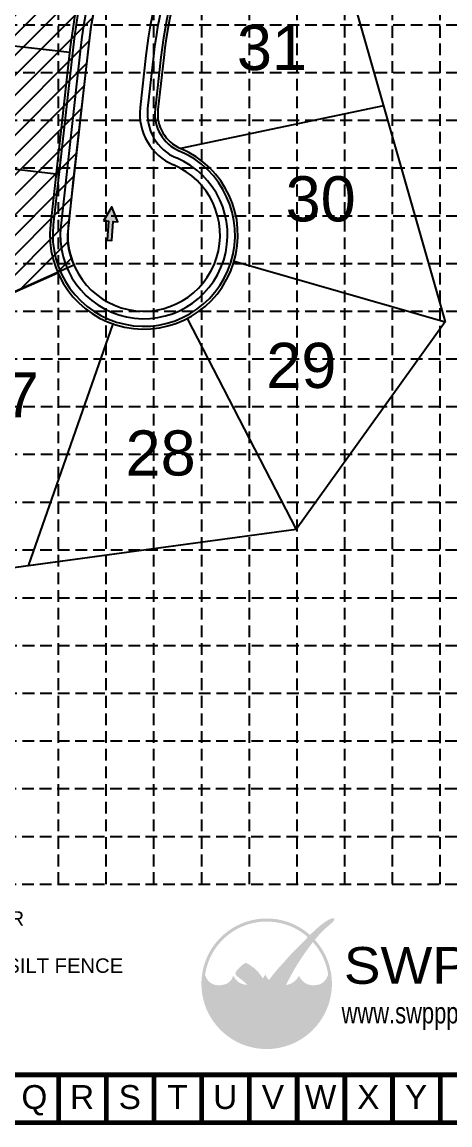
# Model space of a CAD drawing. Header units: feet. Extents: x 2390244 to 2391262, y 7083288 to 7084914.
# Drawn here: x 2390683 to 2390910, y 7083288 to 7083874 of the extents above; entities that cross this region are included whole.
import ezdxf
from ezdxf.enums import TextEntityAlignment as Align

# ---------------------------------------------------------------- set-up
doc = ezdxf.new("R2010")
doc.units = ezdxf.units.FT
doc.header["$LTSCALE"] = 25
doc.header["$MEASUREMENT"] = 0
doc.linetypes.add('HIDDEN', pattern=[0.375, 0.25, -0.125])
doc.layers.get('0').update_dxf_attribs({"linetype": 'CONTINUOUS'})
for name, color, linetype in [('ARROWS', 252, 'CONTINUOUS'), ('BASE', 7, 'CONTINUOUS'), ('CF-ST-FTCB', 240, 'CONTINUOUS'), ('CF-ST-PRBC', 50, 'CONTINUOUS'), ('GRID', 254, 'HIDDEN'), ('LEGEND', 7, 'CONTINUOUS'), ('LOGO', 7, 'CONTINUOUS'), ('RW-EX-LOT', 253, 'CONTINUOUS'), ('RW-GL-SUBD', 253, 'CONTINUOUS'), ('RW-GL-TRACT', 253, 'CONTINUOUS'), ('RW-PR-LOT', 253, 'CONTINUOUS'), ('RW-PR-ROW', 253, 'CONTINUOUS'), ('SODDED LOT', 2, 'CONTINUOUS')]:
    doc.layers.add(name, color=color, linetype=linetype)
doc.styles.add("L200'", font='ARIAL.TTF', dxfattribs={"height": 0.001968503937008})
doc.styles.add('LOGO1', font='ROCKEB.TTF', dxfattribs={"height": 25})
doc.styles.get("Standard").update_dxf_attribs({"font": 'ARIAL.TTF'})

# ---------------------------------------------------------------- blocks, each defined once
blk = doc.blocks.new('arrow')
blk.add_lwpolyline([(-67.00679329302966, -25.35842018353742), (-59.3270347441985, -25.41938721699262), (-59.57091179542658, -56.1384215279777), (-51.89114823905948, -56.19938584448118), (-51.64727869913713, -25.48035696739953), (-43.96752265407486, -25.54132400085473), (-55.30425519266737, -2.410587189246144), (-67.00678578172392, -25.35840795725562)], close=True)
at = {"color": 254}
for points in [[(-43.96751955730906, -25.54132267721434), (-67.00679354271597, -25.35841771446121), (-55.30425158724847, -2.410596210431322), (-67.00679354271597, -25.35841771446121)], [(-59.57090883123692, -56.13841801592571), (-51.89115083610795, -56.19938633684342), (-59.32703554756517, -25.41938603537892), (-51.64727755243712, -25.48035435629663)]]:
    blk.add_solid(points, dxfattribs=at)
blk = doc.blocks.new('new logo')
at = {"layer": 'LOGO'}
h = blk.add_hatch(color=170, dxfattribs=at)
h.paths.add_polyline_path([(67.43436669341696, 44.06495050375229), (66.81727031464757, 44.70167314117548), (66.34759300670575, 45.24871552113716), (65.95874712728695, 45.76277899560289), (65.54078662706208, 46.40050941648764), (65.08612476668773, 47.19492139836989), (64.70113373003574, 47.94422620974046), (64.44141546083708, 48.47074545438991), (64.18003349695849, 49.01998634387367), (63.92098936547465, 49.58261258440202), (63.6682845934565, 50.14928788218049), (63.30552985964837, 50.98953756014684), (62.89859761464729, 52.00243083117616), (62.60400666336646, 52.78175668539184), (62.42417668476132, 53.26591190984448), (62.24678750192613, 53.74665256926652), (62.06786332863993, 54.22911497861305), (61.88342837862567, 54.71843545258378), (61.68950686567321, 55.2197503059967), (61.4827813413195, 55.73694226147975), (61.26256770815707, 56.26887967291231), (61.02884020654878, 56.81317730207501), (60.78157307685962, 57.36744991067597), (60.52074055945874, 57.92931226046053), (60.24631689470964, 58.49637911316206), (59.95827632297982, 59.06626523051099), (59.65659308463501, 59.63658537425088), (59.3416321735842, 60.20484373026582), (59.01532159789453, 60.76810218123236), (58.6799801192025, 61.32331203391432), (58.3379264991172, 61.86742459515189), (57.9914794992541, 62.39739117173454), (57.64295788122798, 62.91016307050261), (57.29468040666574, 63.40269159823174), (56.94896583717944, 63.87192806175513), (56.60723359717987, 64.31598082444403), (56.26730576222268, 64.73758647593519), (55.92610507067366, 65.14063866240346), (55.58055426086842, 65.52903103006852), (55.22757607117396, 65.90665722511926), (54.9126051837896, 66.22792855343505), (53.98474923276208, 66.22392463968349), (52.91935473147748, 66.33375111955394), (52.04874471761245, 66.4993716715878), (51.45011962709592, 66.64023227897499), (50.85193002856155, 66.81070941426977), (50.26481018131447, 67.01079234973318), (49.40992799193167, 67.35157784155643), (48.3329395550372, 67.91026301180835), (47.34101233286085, 68.55542070056424), (46.46296196937502, 69.26102107178544), (45.68643649099863, 70.02079119136823), (45.01202490568178, 70.79153725351765), (44.44008028801755, 71.52497525594475), (43.97886091477088, 72.15986743717161), (43.60347455952439, 72.68781708521738), (43.41620928306976, 72.94944009090233), (43.24774262082501, 73.17938984119965), (43.09743982611418, 73.37507449544043), (42.9646661522558, 73.53390221296259), (42.84878685255018, 73.65328115311956), (42.74916718031105, 73.73061947525261), (42.66479761842852, 73.76431490947962), (42.59316956812121, 73.7567234689944), (42.53139966018414, 73.71119073776094), (42.47660452541622, 73.6310622997409), (42.42590079461446, 73.5196837389), (42.37640509857643, 73.38040063919942), (42.32523406810016, 73.21655858460429), (42.18740513615103, 72.75888563756033), (41.9561405499642, 72.09962313388846), (41.66608672612888, 71.46126635301924), (41.36256217905955, 70.91088931154997), (40.98234426668064, 70.34156167859325), (40.52959921450034, 69.77016933868441), (40.00710580747565, 69.20913366960873), (39.42073781525401, 68.67318155444761), (38.76733691974717, 68.16520233464908), (38.06020221094273, 67.69536139802466), (37.31141319165186, 67.27180832507686), (36.53086855624228, 66.9013660366739), (35.7266652119053, 66.59112174628109), (34.8775898898285, 66.33766254426297), (33.96471368767628, 66.13898742422887), (32.9696955435727, 65.99329355418975), (31.88552928309441, 65.89972003686813), (30.76230547830553, 65.86273758586069), (29.64758253108041, 65.886090426044), (28.59288020978843, 65.97300087012624), (27.62092577485564, 66.12788351642136), (26.70698802858133, 66.3583279528583), (25.82758973239296, 66.67162418715145), (24.95177438938353, 67.07839124410654), (24.07515788133036, 67.58058168412566), (23.20857836784927, 68.17938713089006), (22.36391152967511, 68.8763094930971), (21.7616092695706, 69.46828349712935), (21.36769293559285, 69.89325159939867), (20.98402724501648, 70.35748361600162), (20.60977056628674, 70.87530425656485), (20.24408126783506, 71.46103823074264), (19.88611771809662, 72.12901024816485), (19.53503828550737, 72.8935450184745), (19.19000133850624, 73.76896725131971), (18.85016524552902, 74.76960165632786, -0.5957293136125847), (106.2760018091266, 106.7690969764611), (106.9679614989142, 107.4753717020492), (107.5327926264651, 108.0469837077307), (108.124928434447, 108.6401773555095, 37.93689005444305), (112.2907738164504, 104.5271438098485), (112.0546076328307, 104.2433409431268), (111.5731487816534, 103.6578336487268), (111.0873445282813, 103.0594449152591), (110.6126561216261, 102.4669366033749, -0.1464490997537612), (123.5658980036522, 75.0115671436976), (123.3349923606713, 74.47376829140873), (123.1291051774695, 73.97188437763369), (122.9433322335571, 73.50344305051613), (122.7727693084335, 73.06597195819793), (122.5123845942693, 72.40147500678552), (122.2195395709546, 71.71963953517505), (121.8957323383262, 71.10101739245839), (121.5237119631842, 70.52655194987696), (121.1120833209235, 70.00057737901193), (120.6583746577888, 69.507074021287), (120.15464929184, 69.02581192192497), (119.6161603830326, 68.56842091936846), (119.0420197112352, 68.13515120280962), (118.4369654662469, 67.73157477249347), (117.8062374313091, 67.3634495545318), (117.1494093773818, 67.03227123339276), (116.4671469577158, 66.73978949165434), (115.7601364393429, 66.48761029899576), (115.0306805711897, 66.27747441220784), (114.2757117860822, 66.10669382007117), (113.5036154913782, 65.97449770333924), (112.7173679294679, 65.87885508456277), (111.9171135744071, 65.81808749420216), (111.1145759637656, 65.796209711335), (110.2926843491149, 65.81749151192955), (109.4438866150237, 65.88697564290717), (108.5592379990756, 66.01003968852433), (107.6559564733101, 66.18992765825325), (106.7546399369435, 66.42984721920612), (105.8779007880649, 66.73241414725732), (105.0505526879971, 67.09819889583792), (104.2599800678055, 67.53461090203153), (103.5049819851237, 68.03966156371558), (102.7780132208396, 68.61410760003942), (102.0708276406548, 69.25921263170815), (101.3959926163454, 69.95666617422135), (100.7782775780731, 70.67606369508471), (100.2440906352645, 71.38384965795733), (99.83080780760123, 72.0234222075533), (99.54859959119621, 72.51562396157593), (99.39520320410048, 72.78967265948302), (99.25793088232251, 73.03217780000861), (99.13411420205595, 73.2378632136269), (99.02108473956305, 73.401452730616), (98.91617407108893, 73.51767018131213), (98.8169408747766, 73.58297920914278), (98.72185223633616, 73.60080270994654), (98.62960234337062, 73.57630339266143), (98.53888538348376, 73.51464396622744), (98.44839554427756, 73.42098713958094), (98.35682701335786, 73.30049562166616), (98.26287397832606, 73.15833212141877), (98.1652306267796, 72.9996593477745), (98.06261952859307, 72.82891193461546), (97.79983968486118, 72.39079616507328), (97.42327894307508, 71.80553211346407), (96.9312777515288, 71.14344193540917), (96.40926811780294, 70.54934242615306), (95.93412035989692, 70.06345094723775), (95.40824280853374, 69.58066275045306), (94.83537818133371, 69.11040134850691), (94.20692182474816, 68.64871508821346), (93.51950436091823, 68.19455109088469), (92.75406026929855, 67.73695848420076), (91.90117558088293, 67.27553909696726), (90.95032292370638, 66.85397279983155), (90.07647782476276, 66.57111373836656), (89.39382962908115, 66.38902740274668), (88.62141737041605, 66.22333800502994), (87.78423330278727, 66.08293933246938), (87.59057393187456, 65.60777853226546), (87.3753746857553, 65.06713114382197), (87.13245380379539, 64.44801874827276), (86.86338529637125, 63.75526875819214), (86.57184078500437, 62.998549351198), (86.2614918912019, 62.18752870482037), (85.93601023648502, 61.33187499675265), (85.59906744238714, 60.44125640467875), (85.25433513039641, 59.52534110599261), (84.90548492201673, 58.59379727841343), (84.55606134417532, 57.65609807038112), (84.2091005451449, 56.72093651322773), (83.8675115786195, 55.79681060898379), (83.53420349828001, 54.89221835999744), (83.21208535781577, 54.01565776830104), (82.90406621090123, 53.17562683606582), (82.61305511121752, 52.38062356543943), (82.34196111244462, 51.63914595857064), (82.09252175293122, 50.95739864046536), (81.86178850970825, 50.33241272759741), (81.64564134445098, 49.7589259592617), (81.32963430755916, 48.94886293952462), (80.9412426263749, 48.06105599693488), (80.54037206296083, 47.28885896313069), (80.09592498895096, 46.5810959206682), (79.62133804389664, 45.93962171778718), (79.12756072025407, 45.35785767002606), (78.60977001874537, 44.81173218146557), (78.0957882302973, 44.31956637071904), (77.57382638054932, 43.87398496828868), (77.0357597050702, 43.47334619232417), (76.48194786247095, 43.12228223224973), (75.90124655604237, 42.81417741467305), (75.3106815282133, 42.55154280236312), (74.58366328760222, 42.28216008004922), (73.73908163168099, 42.05437331524517), (72.97053126229346, 41.93723094778763), (72.24918366707865, 41.93159571371704), (71.55494511044384, 42.03646270485237), (70.87218960120978, 42.22203190639307), (70.06471900157179, 42.49513914490707), (69.36462657246483, 42.76622440454949), (68.67384260157215, 43.10731365066789), (68.0442108860004, 43.53242614326422)])
h.paths.add_polyline_path([(71.75783472236084, 72.04206697911447), (70.70049310291822, 73.89511549806943), (70.06608235929053, 75.22801285548928), (69.69194860993228, 74.28523172807402), (68.66713680480507, 72.59473187652603), (67.850266856793, 71.67209925217195), (67.9474074481147, 71.51096224118541), (68.11238292841989, 71.23827576818113), (68.26649697462508, 70.98747899707817), (68.41109201880249, 70.75924264153785), (68.54751049296983, 70.55423741532064), (68.67704397847876, 70.37266656501609), (68.80078065388147, 70.21286346861639), (68.91975784705497, 70.0726940369892), (69.03501288585986, 69.9500241809921), (69.14758309817643, 69.84271981147543), (69.25850581186532, 69.74864683931028), (69.36881835478712, 69.66567117535025), (69.47955805482488, 69.59165873044944), (69.59156901126656, 69.52478028442061), (69.70492240915104, 69.46442609284867), (69.81949620490661, 69.41029128028048), (69.93516835500478, 69.3620709712504), (70.05181681589484, 69.31946029029396), (70.16931954403539, 69.28215436195741), (70.28755449587226, 69.24984831077748), (70.40639962786437, 69.22223726128878), (70.52567187938283, 69.19908747527042), (70.64494412151444, 69.1804497634353), (70.7637282082433, 69.1664460737374), (70.88153599358074, 69.15719835412455), (70.99787933152011, 69.1528285525495), (71.11227007604515, 69.1534586169627), (71.22422008117414, 69.15921049531464), (71.33324120090253, 69.17020613555701), (71.43903851308852, 69.1865471609807), (71.54208999110216, 69.20825389624633), (71.64306683217809, 69.23532634135617), (71.74264023352437, 69.26776449630322), (71.84148139238494, 69.30556836109159), (71.94026150598057, 69.3487379357217), (72.03965177154956, 69.39727322018929), (72.14032338632887, 69.45117421450433), (72.24280517434593, 69.51049173123334), (72.34705646696818, 69.57547983326789), (72.45289422233806, 69.64644339605266), (72.56013539865181, 69.72368729507588), (72.66859695405896, 69.80751640578043), (72.77809584672511, 69.89823560363229), (72.8884490348193, 69.99614976408779), (72.99947347651346, 70.10156376261341), (73.11119969287023, 70.21491458401296), (73.22451245653164, 70.33716765050342), (73.2995113275544, 70.42267640194606), (72.52237915315533, 71.08303327204095)], flags=17)
blk.add_hatch(color=240, dxfattribs=at).paths.add_polyline_path([(117.7275464865586, 117.3027082276994), (118.856122858432, 118.1622653920398), (119.8175370652333, 118.8788077423613), (120.630613527794, 119.4688287864882), (121.3141766669458, 119.9488220322447), (121.887050903521, 120.3352809874572), (122.3680606583507, 120.6446991599494), (122.7760303522674, 120.893570057547), (123.1297844061022, 121.0983871880733), (123.4457268136922, 121.2734591501921), (123.7305798608924, 121.4243549059119), (123.9886454065629, 121.5544585080798), (124.2242253095635, 121.6671540095417), (124.4416214287543, 121.7658254631443), (124.645135622995, 121.8538569217338), (124.8390697511454, 121.9346324381575), (125.0277256720659, 122.0115360652617), (125.2145255528055, 122.0872760623933), (125.3993727931717, 122.1618575149053), (125.5812911011602, 122.234609714651), (125.7593041847688, 122.3048619534844), (125.9324357519937, 122.3719435232587), (126.0997095108316, 122.4351837158276), (126.2601491692787, 122.4939118230444), (126.4127784353319, 122.5474571367632), (126.5569261086302, 122.5953115451744), (126.6931413553826, 122.6376173218184), (126.8222784334409, 122.6746793365725), (126.9451916006569, 122.7068024593136), (127.0627351148819, 122.7342915599192), (127.175763233967, 122.7574515082672), (127.2851302157646, 122.7765871742343), (127.3916903181256, 122.7920034276974), (127.4960944023863, 122.8039746515471), (127.5981797438179, 122.8126532807217), (127.6975802211762, 122.8181612631721), (127.7939297132164, 122.820620546849), (127.8868620986945, 122.820153079704), (127.9760112563667, 122.8168808096874), (128.061011064988, 122.81092568475), (128.1414954033139, 122.8024096528434), (128.2171693413858, 122.7914241749303), (128.2880227143891, 122.777938764023), (128.354116548793, 122.7618924461462), (128.4155118710688, 122.7432242473247), (128.4722697076865, 122.7218731935825), (128.5244510851164, 122.697778310944), (128.5721170298294, 122.6708786254345), (128.6153285682951, 122.6411131630782), (128.6541670660097, 122.6083904619811), (128.6887952445701, 122.5724971085757), (128.7193961645978, 122.5331892013773), (128.7461528867161, 122.4902228388999), (128.7692484715464, 122.4433541196574), (128.7888659797108, 122.3923391421651), (128.805188471832, 122.3369340049375), (128.8183990085321, 122.2768948064879), (128.8285992911996, 122.2121300830623), (128.8355655842944, 122.1431581218276), (128.8389927930423, 122.0706496476807), (128.8385758226686, 121.9952753855199), (128.8340095784005, 121.9177060602423), (128.8249889654632, 121.8386123967453), (128.8112088890823, 121.7586651199266), (128.7923642544849, 121.6785349546833), (128.7681601348433, 121.5985775899846), (128.7383422751181, 121.5178885710824), (128.7026665882169, 121.4352484073006), (128.6608889870466, 121.3494376079612), (128.6127653845153, 121.259236682389), (128.5580516935308, 121.1634261399059), (128.4965038269989, 121.0607864898364), (128.427877697829, 120.9500982415031), (128.3518885424427, 120.830456938297), (128.2680888913232, 120.702218259881), (128.1759905984682, 120.5660529199849), (128.0751055178774, 120.4226316323384), (127.9649455035485, 120.2726251106725), (127.8450224094795, 120.1167040687168), (127.7148480896686, 119.9555392202012), (127.5739343981146, 119.7898012788562), (127.4208880677433, 119.6191548878166), (127.2506953471919, 119.439240407837), (127.0574373640243, 119.2446921290758), (126.8351952458058, 119.0301443416919), (126.5780501201003, 118.7902313358452), (126.2800831144727, 118.519587401694), (125.9353753564876, 118.212846829398), (125.5380079737093, 117.8646439091154), (125.0847538047787, 117.4716996396829), (124.5831525326367, 117.0390818546446), (124.0434355513021, 116.573945096223), (123.4758342547917, 116.0834439066393), (122.8905800371231, 115.5747328281157), (122.297904292315, 115.0549664028733), (121.7080384143838, 114.5312991731342), (121.1312137973477, 114.0108856811202), (120.5753530254802, 113.4991629051244), (120.0391434440805, 112.9946975677256), (119.5189635887019, 112.4943388275747), (119.0111919948999, 111.9949358433221), (118.512207198229, 111.4933377736176), (118.0183877342437, 110.9863937771123), (117.5261121384985, 110.4709530124555), (117.0317589465482, 109.943864638299), (116.5325917186848, 109.4028925532109), (116.0294141141492, 108.8494596154325), (115.5239148169219, 108.2859034231245), (115.0177825109816, 107.7145615744462), (114.512705880307, 107.1377716675582), (114.0103736088782, 106.55787130062), (113.5124743806737, 105.9771980717919), (113.0206968796724, 105.398089579233), (112.535773019558, 104.8215613895478), (112.0546076328235, 104.2433409431114), (111.5731487816682, 103.6578336487437), (111.087344528289, 103.0594449152644), (110.5931429348845, 102.4425801514926), (110.0864920636517, 101.8016447662478), (109.5633399767888, 101.1310441683494), (109.0196347364944, 100.4251837666165), (108.4528520536541, 99.68055490148154), (107.8665782339146, 98.90199263982694), (107.2659272316107, 98.09641798014735), (106.6560130010771, 97.27075192093707), (106.041949496648, 96.43191546069195), (105.4288506726588, 95.58682959790625), (104.8218304834441, 94.74241533107462), (104.2260028833388, 93.90559365869251), (103.6450933100737, 93.08135395497999), (103.0772731349623, 92.2669590970622), (102.5193252127148, 91.4577403377894), (101.9680323980407, 90.64902893001238), (101.4201775456498, 89.83615612658176), (100.8725435102519, 89.01445318034769), (100.3219131465568, 88.1792513441606), (99.76506930927373, 87.32588187087154), (99.20011762252645, 86.45164430202357), (98.63045478808955, 85.56171133392846), (98.06080027715238, 84.66322395159091), (97.49587356090352, 83.76332314001539), (96.9403941105311, 82.86914988420631), (96.39908139722446, 81.98784516916822), (95.87665489217237, 81.12654997990532), (95.37783406656231, 80.29240530142249), (94.9057816356984, 79.49028695228677), (94.4574332913395, 78.71601008531499), (94.02816796935967, 77.96312468688703), (93.61336460563268, 77.22518074338282), (93.20840213603184, 76.49572824118198), (92.80865949643062, 75.76831716666429), (92.40951562270382, 75.03649750620951), (92.00634945072402, 74.2938192461974), (91.59635460365935, 73.53676183657637), (91.18398345385448, 72.77352258156918), (90.77550306094767, 72.01522824896841), (90.3771804845778, 71.27300560656496), (89.99528278438304, 70.55798142215119), (89.63607702000206, 69.88128246351818), (89.30583025107393, 69.25403549845802), (89.01080953723573, 68.68736729476308), (88.75475175398564, 68.18732075681453), (88.53127304025173, 67.73960333535908), (88.33145935082166, 67.32483861773281), (88.14639664048096, 66.92365019127243), (87.96717086401762, 66.5166616433145), (87.78486797621825, 66.08449656119501), (87.59057393187051, 65.6077785322511), (87.37537468576011, 65.06713114381894), (87.13245380379628, 64.44801874828043), (86.86338529637261, 63.75526875819987), (86.57184078500377, 62.99854935118558), (86.26149189120565, 62.18752870484765), (85.93601023649326, 61.33187499679474), (85.59906744238144, 60.44125640463685), (85.25433513038591, 59.52534110598192), (84.90548492202183, 58.59379727843982), (84.55606134416526, 57.65609807037642), (84.20910054513502, 56.72093651318284), (83.86751157861364, 55.79681060900746), (83.53420349828001, 54.89221835999744), (83.21208535781577, 54.01565776830104), (82.90406621090123, 53.17562683606582), (82.61305511121752, 52.38062356543943), (82.34196111244462, 51.63914595857064), (82.09252175293197, 50.95739864046838), (81.8617885097039, 50.33241272759137), (81.64564134445249, 49.75892595926027), (81.4399602188698, 49.23167607479544), (81.24062509464824, 48.74540081351763), (81.04351593348017, 48.29483791474697), (80.8445126970584, 47.87472511780437), (80.63949534707427, 47.47980016200992), (80.42522130584528, 47.10548628511476), (80.20195783818424, 46.74994871858988), (79.97084966952849, 46.4120381923376), (79.73304152531583, 46.09060543625885), (79.48967813098315, 45.78450118025556), (79.24190421196806, 45.49257615422941), (78.99086449370807, 45.21368108808169), (78.73770370164038, 44.94666671171449), (78.48326390585913, 44.69059562563495), (78.22717655508339, 44.44537791277162), (77.96877044269002, 44.21113552665973), (77.70737436205489, 43.98799042083338), (77.44231710655389, 43.77606454882772), (77.17292746956284, 43.57547986417708), (76.89853424445882, 43.38635832041636), (76.61846622461766, 43.20882187107959), (76.33244882693435, 43.04296198178361), (76.04179396238203, 42.88874816647122), (75.7482101654521, 42.74611945116668), (75.45340597063831, 42.61501486189507), (75.15908991243117, 42.49537342468051), (74.86697052532335, 42.38713416554729), (74.57875634380659, 42.29023611052064), (74.29615590237415, 42.20461828562453), (74.02049128307635, 42.13027052852988), (73.75153875820025, 42.06738592349241), (73.48868814759331, 42.01620836641374), (73.23132927110103, 41.97698175319603), (72.97885194857076, 41.94994997974109), (72.73064599984875, 41.93535694195066), (72.48610124478127, 41.93344653572655), (72.24460750321475, 41.94446265697114), (72.00556476137741, 41.96839514149325), (71.76841367102057, 42.00421758473334), (71.53260505027869, 42.05064952203928), (71.29758971728518, 42.10641048875873), (71.06281849017242, 42.17022002023985), (70.82774218707533, 42.24079765183014), (70.59181162612629, 42.31686291887772), (70.35447762545914, 42.39713535673006), (70.11544525041805, 42.48074099855803), (69.87543655519015, 42.56843186882366), (69.63542784117315, 42.66136648981212), (69.39639540976523, 42.76070338380796), (69.15931556236413, 42.86760107309656), (68.92516460036782, 42.98321807996254), (68.69491882517374, 43.1087129266907), (68.46955453818066, 43.24524413556669), (68.24980396621831, 43.39361454176743), (68.03542303785268, 43.55320423204168), (67.82592360708252, 43.72303760603156), (67.62081752790536, 43.90213906337768), (67.41961665431924, 44.08953300372211), (67.2218328403232, 44.28424382670613), (67.02697793991493, 44.48529593197097), (66.83456380709288, 44.69171371915869), (66.64385821815819, 44.90364961390109), (66.45315263861721, 45.12576814579546), (66.26049445628064, 45.36386187042881), (66.06393105895842, 45.62372334338948), (65.86150983446021, 45.91114512026489), (65.65127817059505, 46.23191975664297), (65.43128345517377, 46.59183980811157), (65.1995730760057, 46.9966978302576), (64.95518677744631, 47.44976490377105), (64.70113373003153, 47.94422620974627), (64.44141546084322, 48.47074545437947), (64.18003349696315, 49.01998634386626), (63.9209893654736, 49.58261258440345), (63.668284593455, 50.1492878821863), (63.4259207079901, 50.71067594341134), (63.19789923615991, 51.25744047427476), (62.98689215282732, 51.78265728240654), (62.79025322397462, 52.28905058117356), (62.60400666336525, 52.78175668537725), (62.42417668476207, 53.26591190981914), (62.24678750192883, 53.74665256929983), (62.06786332862823, 54.22911497862105), (61.88342837862447, 54.71843545258407), (61.68950686568012, 55.21975030598952), (61.48278134132551, 55.73694226146134), (61.26256770815977, 56.26887967291119), (61.02884020654923, 56.8131773020725), (60.78157307685932, 57.36744991068013), (60.52074055945679, 57.9293122604677), (60.24631689470753, 58.49637911316869), (59.95827632297757, 59.06626523051729), (59.65659308463306, 59.63658537424784), (59.34163217358255, 60.20484373027323), (59.01532159790098, 60.76810218122413), (58.67998011920746, 61.32331203391162), (58.33792649911885, 61.86742459514583), (57.9914794992541, 62.39739117173733), (57.64295788123098, 62.91016307049655), (57.29468040666679, 63.40269159823341), (56.94896583718019, 63.87192806175896), (56.60723359717792, 64.31598082444762), (56.26730576222359, 64.7375864759319), (55.9261050706693, 65.14063866240818), (55.58055426086842, 65.5290310300735), (55.2275760711729, 65.90665722512429), (54.86409323993595, 66.27741089375722), (54.48702850550954, 66.64518568216901), (54.09330460624609, 67.01387523655647), (53.68082356150884, 67.38654423530383), (53.25140451470222, 67.76294148554769), (52.80784589023951, 68.14198682661163), (52.35294611253534, 68.5226000978208), (51.88950360600402, 68.90370113849923), (51.42031679505885, 69.28420978797018), (50.94818410411504, 69.6630458855588), (50.47590395758662, 70.0391292705882), (50.00648537882899, 70.4110705693207), (49.54377978696898, 70.77624355576317), (49.09184920007285, 71.13171279086045), (48.6547556362082, 71.47454283555705), (48.23656111344187, 71.80179825079736), (47.84132764984209, 72.11054359752555), (47.47311726347537, 72.39784343668713), (47.13599197240981, 72.66076232922555), (46.83286897533033, 72.89737235565048), (46.56208619339385, 73.10977567472995), (46.32083672837526, 73.30108196479597), (46.10631368204923, 73.47440090418132), (45.91571015619051, 73.63284217121839), (45.74621925257425, 73.77951544423946), (45.59503407297487, 73.91753040157654), (45.45934771916782, 74.04999672156322), (45.33674992270935, 74.17965823774782), (45.2264169342859, 74.30779540454532), (45.12792163436678, 74.43532283158842), (45.04083690342055, 74.56315512850861), (44.96473562191534, 74.6922069049383), (44.8991906703203, 74.82339277050946), (44.84377492910445, 74.95762733485364), (44.79806127873545, 75.09582520760294), (44.76165310508944, 75.23859612851243), (44.73427581566628, 75.38533035782692), (44.71568532337493, 75.53511328591483), (44.70563754112163, 75.68703030314389), (44.70388838181411, 75.84016679988252), (44.71019375835998, 75.99360816649838), (44.72430958366668, 76.14643979335969), (44.74599177064181, 76.29774707083408), (44.77524031145622, 76.4471031820242), (44.81303151533679, 76.59603248097002), (44.86058577077377, 76.74654711444543), (44.91912346625757, 76.90065922922423), (44.98986499027896, 77.06038097208065), (45.07403073132802, 77.22772448978878), (45.1728410778952, 77.40470192912275), (45.28751641847076, 77.59332543685647), (45.41903518230023, 77.79517587032498), (45.56740796164717, 78.0101089291054), (45.73240338952992, 78.23754902333758), (45.91379009896669, 78.47692056315873), (46.11133672297642, 78.72764795870825), (46.32481189457702, 78.9891556201244), (46.55398424678684, 79.260867957546), (46.79862241262545, 79.54220938111129), (47.05824459205352, 79.83232300359069), (47.3313672528085, 80.12922674828161), (47.61625642957048, 80.43065724111409), (47.91117815702013, 80.73435110801711), (48.21439846983814, 81.03804497492004), (48.52418340270444, 81.33947546775227), (48.8387989902991, 81.63637921244344), (49.15651126730328, 81.92649283492261), (49.47535872026781, 82.20767166028935), (49.79246964322187, 82.47824581032097), (50.10474478206734, 82.73666410596525), (50.40908488270492, 82.98137536816907), (50.70239069103423, 83.21082841788035), (50.98156295295778, 83.42347207604658), (51.24350241437489, 83.61775516361473), (51.48510982118717, 83.79212650153255), (51.70427027488391, 83.94557798766928), (51.90280629931225, 84.07927382758365), (52.08352477390927, 84.19492130375548), (52.24923257811026, 84.29422769866574), (52.40273659135158, 84.37890029479485), (52.54684369307001, 84.45064637462266), (52.68436076270159, 84.51117322063041), (52.81809467968193, 84.56218811529743), (52.95038450864351, 84.60509346936658), (53.08169805499585, 84.64007220662563), (53.2120353093442, 84.66700237912278), (53.34139626229558, 84.68576203890751), (53.46978090445403, 84.69622923802928), (53.59718922642596, 84.69828202853662), (53.72362121881661, 84.69179846247872), (53.84907687223136, 84.6766565919045), (53.9736782176905, 84.65286657821318), (54.09803544787397, 84.62096702020125), (54.22288079587558, 84.58162862601492), (54.34894649478987, 84.53552210380064), (54.47696477771051, 84.48331816170526), (54.60766787773295, 84.42568750787507), (54.74178802795025, 84.3633008504564), (54.88005746145695, 84.29682889759565), (55.023554187304, 84.22639359259034), (55.17473931836494, 84.14992181934488), (55.33641974347116, 84.06479169691335), (55.51140235145363, 83.96838134435103), (55.70249403114318, 83.85806888071312), (55.91250167136956, 83.73123242505457), (56.14423216096419, 83.58525009642989), (56.40049238875743, 83.41750001389423), (56.68312791383457, 83.22622880619889), (56.9901389762968, 83.01315714087693), (57.31856448650024, 82.78087419515799), (57.66544335480027, 82.53196914627173), (58.02781449155314, 82.26903117144721), (58.40271680711409, 81.99464944791387), (58.78718921183891, 81.71141315290157), (59.17827061608419, 81.42191146363916), (59.57317873043488, 81.1282316322839), (59.96984646639984, 80.83045321070304), (60.36638553571825, 80.52815382569213), (60.76090765012812, 80.22091110404486), (61.15152452136923, 79.90830267255652), (61.53634786117956, 79.58990615802202), (61.91348938129804, 79.26529918723648), (62.28106079346384, 78.93405938699453), (62.63768656266215, 78.59578867782801), (62.98404216687008, 78.25018615521458), (63.32131583730984, 77.89697520837038), (63.65069580520515, 77.53587922651002), (63.97337030177866, 77.1666215988484), (64.29052755825393, 76.78892571460105), (64.60335580585436, 76.40251496298316), (64.91304327580204, 76.00711273321025), (65.22025472228717, 75.6030677709222), (65.52356099136455, 75.19323024746238), (65.82100945205454, 74.78107569060045), (66.11064747337849, 74.37007962810488), (66.39052242435665, 73.9637175877447), (66.65868167401088, 73.5654650972889), (66.91317259136085, 73.17879768450626), (67.15204254542789, 72.80719087716608), (67.37388808240246, 72.45365273403007), (67.57950245715139, 72.11932143783548), (67.77022810171223, 71.8048677023128), (67.94740744812056, 71.51096224119124), (68.11238292841477, 71.23827576820095), (68.26649697462943, 70.98747899707297), (68.41109201880295, 70.75924264153647), (68.54751049297073, 70.55423741532175), (68.67704397847606, 70.3726665650144), (68.8007806538806, 70.21286346861726), (68.91975784705332, 70.07269403699033), (69.0350128858621, 69.95002418099124), (69.14758309817569, 69.84271981147897), (69.25850581186185, 69.74864683931276), (69.36881835478923, 69.6656711753505), (69.47955805482562, 69.59165873045109), (69.59156901127, 69.52478028442036), (69.70492240914609, 69.46442609285066), (69.81949620490661, 69.41029128028023), (69.93516835500598, 69.36207097124847), (70.05181681589784, 69.31946029029453), (70.16931954403569, 69.28215436195691), (70.28755449587302, 69.24984831077501), (70.40639962786437, 69.22223726128796), (70.52567187938642, 69.19908747526955), (70.64494412151414, 69.1804497634353), (70.763728208246, 69.16644607373684), (70.88153599357999, 69.1571983541248), (70.99787933151426, 69.1528285525495), (71.11227007604741, 69.1534586169627), (71.2242200811776, 69.15921049531495), (71.33324120090313, 69.17020613555725), (71.43903851309392, 69.18654716098213), (71.54208999110831, 69.20825389624798), (71.64306683217418, 69.23532634135452), (71.74264023352272, 69.26776449630268), (71.84148139238224, 69.30556836109133), (71.94026150598253, 69.34873793572115), (72.03965177155254, 69.39727322019145), (72.1403233863227, 69.45117421450323), (72.2428051743446, 69.51049173123249), (72.34705646696187, 69.57547983326401), (72.45289422234197, 69.64644339605822), (72.56013539865076, 69.723687295077), (72.66859695405596, 69.80751640578043), (72.77809584672346, 69.89823560363033), (72.88844903482081, 69.99614976408692), (72.9994734765139, 70.101563762612), (73.11119969286753, 70.21491458401545), (73.2245124565336, 70.33716765050676), (73.340510103062, 70.46942049364407), (73.46029096800268, 70.61277064498572), (73.58495338690443, 70.76831563609), (73.71559569531809, 70.93715299851533), (73.85331622879232, 71.12038026382031), (73.99921332287721, 71.31909496356263), (74.15432429604716, 71.53413040874128), (74.31944239847087, 71.76526302811217), (74.49529986324391, 72.01200502987199), (74.68262892345997, 72.27386862221692), (74.8821618122136, 72.55036601334312), (75.09463076259829, 72.84100941144688), (75.32076800770935, 73.14531102472472), (75.56130578064, 73.46278306137194), (75.8168297639008, 73.79310603711544), (76.08733943766444, 74.1366336977958), (76.37268773151916, 74.49388809678462), (76.67272757505367, 74.86539128745292), (76.9873118978556, 75.25166532317053), (77.31629362951413, 75.65323225730936), (77.65952569961809, 76.07061414324019), (78.01686103775484, 76.50433303433374), (78.3883278069768, 76.95478206662466), (78.77465510419167, 77.42183870680478), (79.17674725977005, 77.9052515042296), (79.59550860408368, 78.40476900825485), (80.03184346750379, 78.92013976823554), (80.4866561804015, 79.45111233352799), (80.96085107314728, 79.99743525348771), (81.45533247611301, 80.55885707746981), (81.97000572906336, 81.1345235844602), (82.50078020933817, 81.72116947196602), (83.04256630367298, 82.31492666712464), (83.59027439880104, 82.91192709707354), (84.13881488145717, 83.5083026889503), (84.6830981383755, 84.10018536989173), (85.21803455629008, 84.68370706703575), (85.7385345219351, 85.2549997075194), (86.24098056664603, 85.81135581976184), (86.72764380016343, 86.35471033730818), (87.2022674768278, 86.88815879498537), (87.66859485097935, 87.41479672762065), (88.13036917696022, 87.93771967004105), (88.59133370911152, 88.4600231570733), (89.05523170177318, 88.98480272354396), (89.52580640928734, 89.51515390428142), (90.00639391561799, 90.05376264850375), (90.49870162322395, 90.60167656300021), (91.00402976418681, 91.15953366895377), (91.52367857058961, 91.7279719875458), (92.05894827451391, 92.30762953995827), (92.61113910804144, 92.89914434737332), (93.18155130325509, 93.50315443097233), (93.77148509223645, 94.12029781193749), (94.38116307849384, 94.75039245335878), (95.00649735123685, 95.3899760859565), (95.64232237110241, 96.03476638235867), (96.28347259872662, 96.6804810151935), (96.9247824947449, 97.32283765708956), (97.56108651979378, 97.95755398067536), (98.1872191345096, 98.58034765857806), (98.79801479952829, 99.18693636342675), (99.38963166085942, 99.77429788085522), (99.96352260600865, 100.3444504485207), (100.5224642078564, 100.9006724170863), (101.0692330392804, 101.4462421372151), (101.6066056731611, 101.9844379595706), (102.1373586823776, 102.5185382348155), (102.6642686398092, 103.0518213136129), (103.1901121183357, 103.5875655466266), (103.7173554118805, 104.1284466686313), (104.2472236985486, 104.6747299508536), (104.7806318774878, 105.226078048632), (105.3184948478471, 105.7821536173051), (105.8617275087754, 106.3426193122122), (106.4112447594215, 106.907137788691), (106.9679614989335, 107.4753717020811), (107.5327926264607, 108.0469837077203), (108.1061548148852, 108.6213701972194), (108.6864718320205, 109.1968625072762), (109.2716692194148, 109.7715257108588), (109.8596725186147, 110.343424880936), (110.4484072711681, 110.9106250904779), (111.0357990186222, 111.4711914124526), (111.6197733025242, 112.0231889198292), (112.1982556644214, 112.5646826855767), (112.7718046070602, 113.0957229415671), (113.3515104779775, 113.6243005552865), (113.9510965859099, 114.1603915531237), (114.5842862395931, 114.7139719614684), (115.2648027477636, 115.2950178067093), (116.0063694191575, 115.913505115235), (116.8227095625102, 116.5794099134354)])
at = {"layer": 'LOGO', "style": 'LOGO1'}
for s, height, width, p in [('SWPPP', 31.32402216971279, 1.115, (136.9594672268489, 67.04660064738962)), ('www.swppp.com', 18.11183565668773, 0.77, (135.0078717796482, 33.35154233193424))]:
    blk.add_text(s, height=height, dxfattribs=dict(at, width=width)).set_placement(p)

msp = doc.modelspace()

# ---------------------------------------------------------------- hatches: boundary and pattern name
at = {"layer": 'SODDED LOT'}
h = msp.add_hatch(dxfattribs=at)
h.set_pattern_fill('ANSI31', color=256, scale=60, style=0)
h.set_pattern_definition([(45, (0, 0), (-5.303300858899106, 5.303300858899107), [])])
edge = h.paths.add_edge_path()
edge.add_line((2390613.945962115, 7083701.571893724), (2390602.288277019, 7083787.359724235))
edge.add_line((2390602.288277019, 7083787.359724235), (2390622.89920732, 7083921.542565666))
edge.add_line((2390622.89920732, 7083921.542565666), (2390649.590382417, 7084019.554201224))
edge.add_line((2390649.590382417, 7084019.554201224), (2390754.036054871, 7083970.872328605))
edge.add_line((2390754.036054871, 7083970.872328605), (2390749.101261348, 7083961.858367988))
edge.add_line((2390749.101261348, 7083961.858367988), (2390743.492783734, 7083950.536368177))
edge.add_line((2390743.492783734, 7083950.536368177), (2390740.849293804, 7083944.620966131))
edge.add_line((2390740.849293804, 7083944.620966131), (2390737.402844136, 7083936.679396087))
edge.add_line((2390737.402844136, 7083936.679396087), (2390733.509448419, 7083926.445879449))
edge.add_line((2390733.509448419, 7083926.445879449), (2390727.584721493, 7083908.431510625))
edge.add_line((2390727.584721493, 7083908.431510625), (2390723.035871747, 7083890.650366233))
edge.add_line((2390723.035871747, 7083890.650366233), (2390719.316162935, 7083870.376496182))
edge.add_line((2390719.316162935, 7083870.376496182), (2390710.082936742, 7083790.151345565))
edge.add_line((2390710.082936742, 7083790.151345565), (2390707.490431705, 7083765.879798538))
edge.add_line((2390707.490431705, 7083765.879798538), (2390707.230991141, 7083763.062051568))
edge.add_arc((2390742.399806456, 7083759.82392644), 35.31757388308667, 174.7393943116907, 205.2391029704846)
edge.add_line((2390710.453780341, 7083744.764628964), (2390613.945962115, 7083701.571893724))

# ---------------------------------------------------------------- linework, layer by layer
at = {"layer": 'BASE', "const_width": 2.537650453612914}
for points in [[(2391260.573164832, 7083288.969690604), (2391260.573164832, 7084913.06598092), (2390245.51298339, 7084913.06598092), (2390245.51298339, 7083288.969690604)], [(2391235.196660302, 7083314.346195134), (2391235.196660302, 7084887.689476389), (2390270.889487921, 7084887.689476389), (2390270.889487921, 7083314.346195134)]]:
    msp.add_lwpolyline(points, close=True, dxfattribs=at)
for points in [[(2390702.29006504, 7083314.346195134), (2390702.29006504, 7083288.969690604)], [(2390727.66656957, 7083314.346195134), (2390727.66656957, 7083288.969690604)], [(2390753.043074101, 7083314.346195134), (2390753.043074101, 7083288.969690604)], [(2390778.419578632, 7083314.346195134), (2390778.419578632, 7083288.969690604)], [(2390803.796083183, 7083314.346195134), (2390803.796083183, 7083288.969690604)], [(2390829.172587713, 7083314.346195134), (2390829.172587713, 7083288.969690604)], [(2390854.549092263, 7083314.346195134), (2390854.549092263, 7083288.969690604)], [(2390879.925596794, 7083314.346195134), (2390879.925596794, 7083288.969690604)], [(2390905.302101344, 7083314.346195134), (2390905.302101344, 7083288.969690604)]]:
    msp.add_lwpolyline(points, dxfattribs=at)
at = {"layer": 'CF-ST-FTCB', "color": 7}
for p, q in [((2390710.013204583, 7083860.640907121), (2390699.460104583, 7083766.220807121)), ((2390713.988452292, 7083860.196603561), (2390703.435352291, 7083765.776503561)), ((2390752.747147807, 7083855.86459732), (2390749.645247807, 7083828.111397319)), ((2390756.722395614, 7083855.420294639), (2390753.620495614, 7083827.667094639))]:
    msp.add_line(p, q, dxfattribs=at)
for centre, radius, start, end in [((2391006.666090128, 7083827.484704636), 298.5, 136.397125, 173.6226555555556), ((2391006.666090128, 7083827.484704636), 294.5, 136.397125, 173.6226555555556), ((2391006.666090128, 7083827.484704636), 255.5, 136.397125, 173.6226555555556), ((2391006.666090128, 7083827.484704636), 251.5, 136.397125, 173.6226555555556), ((2390774.98743577, 7083825.279012981), 25.5, 173.6226611111111, 247.0211111111111), ((2390774.98743577, 7083825.279012981), 21.5, 173.6226611111111, 247.0211111111111), ((2390747.66, 7083760.8336), 48.5, 173.6226555555556, 67.02111111111111), ((2390747.66, 7083760.8336), 44.5, 173.6226555555556, 67.02111111111111)]:
    msp.add_arc(centre, radius, start, end, dxfattribs=at)
at = {"layer": 'CF-ST-PRBC', "color": 7}
for p, q in [((2390717.9637, 7083859.752300001), (2390707.4106, 7083765.332200001)), ((2390748.7719, 7083856.308900001), (2390745.67, 7083828.5557))]:
    msp.add_line(p, q, dxfattribs=at)
for centre, radius, start, end in [((2391006.666090128, 7083827.484704636), 290.5, 136.397125, 173.6226555555556), ((2391006.666090128, 7083827.484704636), 259.5, 136.397125, 173.6226555555556), ((2390774.98743577, 7083825.279012981), 29.5, 173.6226611111111, 247.0211111111111), ((2390747.66, 7083760.8336), 40.5, 173.6226555555556, 67.02111111111111)]:
    msp.add_arc(centre, radius, start, end, dxfattribs=at)
at = {"layer": 'GRID', "color": 252, "linetype": 'HIDDEN'}
for p, q in [((2390702.29006504, 7083415.791984991), (2390702.29006504, 7084887.689476389)), ((2390727.66656957, 7083415.787995253), (2390727.66656957, 7084887.689476389)), ((2390753.043074101, 7083415.784005555), (2390753.043074101, 7084887.689476389)), ((2390778.419578632, 7083415.780015818), (2390778.419578632, 7084887.689476389)), ((2390803.796083183, 7083415.776026118), (2390803.796083183, 7084887.689476389)), ((2390829.172587713, 7083415.77203642), (2390829.172587713, 7084887.689476389)), ((2390854.549092263, 7083415.768046683), (2390854.549092263, 7084887.689476389)), ((2390879.925596794, 7083415.764056983), (2390879.925596794, 7084887.689476389)), ((2390905.302101344, 7083415.760067246), (2390905.302101344, 7084887.689476389)), ((2390270.889487921, 7083872.629294928), (2391235.196660302, 7083872.629294928)), ((2390270.889487921, 7083847.252790396), (2391235.196660302, 7083847.252790396)), ((2390270.889487921, 7083821.876285866), (2391235.196660302, 7083821.876285866)), ((2390270.889487921, 7083796.499781334), (2391235.196660302, 7083796.499781334)), ((2390270.889487921, 7083771.123276766), (2391235.196660302, 7083771.123276766)), ((2390270.889487921, 7083745.746772274), (2391235.196660302, 7083745.746772274)), ((2390270.889487921, 7083720.370267704), (2391235.196660302, 7083720.370267704)), ((2390270.889487921, 7083694.993763213), (2391235.196660302, 7083694.993763213)), ((2390270.889487921, 7083669.617258642), (2391235.196660302, 7083669.617258642)), ((2390270.889487921, 7083644.240754113), (2391235.196660302, 7083644.240754113)), ((2390270.6485634, 7083618.779405409), (2391234.955735781, 7083618.779405409)), ((2390270.6485634, 7083593.40290088), (2391234.955735781, 7083593.40290088)), ((2390270.6485634, 7083568.02639631), (2391234.955735781, 7083568.02639631)), ((2390270.6485634, 7083542.649891819), (2391234.955735781, 7083542.649891819)), ((2390270.6485634, 7083517.273387248), (2391234.955735781, 7083517.273387248)), ((2390270.516407982, 7083491.916789228), (2391234.148843103, 7083491.862598018)), ((2390270.336608552, 7083466.468698851), (2391234.150894972, 7083466.639836565)), ((2390270.421317327, 7083441.148770567), (2391234.244610428, 7083441.080989215)), ((2390270.421684827, 7083415.859883736), (2391234.211163044, 7083415.708355872))]:
    msp.add_line(p, q, dxfattribs=at)
at = {"layer": 'RW-EX-LOT', "color": 7}
msp.add_line((2390828.7384, 7083604.302800001), (2390511.4688, 7083561.198600001), dxfattribs=at)
at = {"layer": 'RW-GL-SUBD', "color": 7}
for p, q in [((2390859.6842, 7083883.321300001), (2390908.0003, 7083714.662400001)), ((2390859.6842, 7083883.321300001), (2390908.000304434, 7083714.662406177)), ((2390908.000304434, 7083714.662406177), (2390828.7384, 7083604.302800001)), ((2390908.0003, 7083714.662400001), (2390828.7384, 7083604.302800001)), ((2390828.7384, 7083604.302800001), (2390532.4235, 7083564.045500001))]:
    msp.add_line(p, q, dxfattribs=at)
at = {"layer": 'RW-GL-TRACT', "color": 7}
for p, q in [((2390859.684195566, 7083883.321293827), (2390908.0003, 7083714.662400001)), ((2390908.0003, 7083714.662400001), (2390828.738396319, 7083604.302794875)), ((2390828.738396319, 7083604.302794875), (2390511.4688, 7083561.198600001))]:
    msp.add_line(p, q, dxfattribs=at)
at = {"layer": 'RW-PR-LOT', "color": 7}
for p, q in [((2390708.1936, 7083857.865100001), (2390614.73979854, 7083868.310343392)), ((2390875.0772, 7083829.588200001), (2390767.1796, 7083806.866)), ((2390700.9736, 7083793.2673), (2390604.849521488, 7083804.010963458)), ((2390795.7076, 7083746.997900001), (2390908.0003, 7083714.662400001)), ((2390701.9483, 7083740.574200001), (2390613.945938832, 7083701.571817212)), ((2390770.6567, 7083716.435900001), (2390828.7384, 7083604.302800001)), ((2390731.1589, 7083713.634900001), (2390686.163602434, 7083584.932606962))]:
    msp.add_line(p, q, dxfattribs=at)
at = {"layer": 'RW-PR-ROW', "color": 7}
for p, q in [((2390708.5225, 7083860.807500001), (2390697.9694, 7083766.3874)), ((2390758.2131, 7083855.2537), (2390755.1112, 7083827.500500001))]:
    msp.add_line(p, q, dxfattribs=at)
for centre, radius, start, end in [((2391006.666090128, 7083827.484704636), 300, 136.397125, 173.6226555555556), ((2391006.666090128, 7083827.484704636), 250, 136.397125, 173.6226555555556), ((2390774.987424931, 7083825.279000656), 19.99998442107661, 173.622708591941, 247.0211247511829), ((2390747.66, 7083760.8336), 50, 173.6226555555556, 67.02111111111111)]:
    msp.add_arc(centre, radius, start, end, dxfattribs=at)
at = {"layer": 'SODDED LOT'}
msp.add_lwpolyline([(2390613.945962115, 7083701.571893724), (2390602.288277019, 7083787.359724235), (2390622.89920732, 7083921.542565666), (2390649.590382417, 7084019.554201224), (2390754.036054871, 7083970.872328605), (2390749.101261348, 7083961.858367988), (2390743.492783734, 7083950.536368177), (2390740.849293804, 7083944.620966131), (2390737.402844136, 7083936.679396087), (2390733.509448419, 7083926.445879449), (2390727.584721493, 7083908.431510625), (2390723.035871747, 7083890.650366233), (2390719.316162935, 7083870.376496182), (2390710.082936742, 7083790.151345565), (2390707.490431705, 7083765.879798538), (2390707.230991141, 7083763.062051568, 0.1338713197277656), (2390710.453780341, 7083744.764628964)], format="xyb", close=True, dxfattribs=at)

# ---------------------------------------------------------------- block references
at = {"xscale": 0.6249999990686774, "yscale": 0.6250000018626451, "zscale": 0.625}
msp.add_blockref('new logo', (2390768.452731216, 7083320.821682686), dxfattribs=at)
at = {"layer": 'ARROWS', "xscale": 0.3333333326031914, "yscale": 0.333333332117313, "zscale": 0.3333333333333333, "rotation": 356.4610142989534}
msp.add_blockref('arrow', (2390749.026852537, 7083775.511647438), dxfattribs=at)

# ---------------------------------------------------------------- texts
at = {"color": 7}
for s, p in [('31', (2390815.79874557, 7083860.549445649)), ('30', (2390841.705063984, 7083780.09774223)), ('29', (2390831.429563506, 7083691.540351072)), ('27', (2390673.210621993, 7083676.045327276)), ('28', (2390756.5678, 7083644.9767))]:
    msp.add_text(s, height=24, dxfattribs=at).set_placement(p, align=Align.MIDDLE)
at = {"layer": 'BASE'}
for s, p in [('Q', (2390689.410945948, 7083302.538697099)), ('R', (2390714.787450478, 7083302.538697099)), ('S', (2390740.163955009, 7083302.538697099)), ('T', (2390765.540459559, 7083302.538697099)), ('U', (2390790.91696409, 7083302.538697099)), ('V', (2390816.293468621, 7083302.538697099)), ('W', (2390841.669973151, 7083302.538697099)), ('X', (2390867.046477702, 7083302.538697099)), ('Y', (2390892.422982232, 7083302.538697099))]:
    msp.add_text(s, height=12.68825226806457, dxfattribs=at).set_placement(p, align=Align.MIDDLE_CENTER)
at = {"layer": 'LEGEND', "style": "L200'"}
for s, p in [('RIPRAP / ROCK FILTER', (2390563.801056638, 7083393.630785627)), ('EROSION BLANKET / SILT FENCE', (2390563.853220085, 7083368.560550414))]:
    msp.add_text(s, height=7.702868211634113, dxfattribs=at).set_placement(p)

doc.saveas('drawing.dxf')
